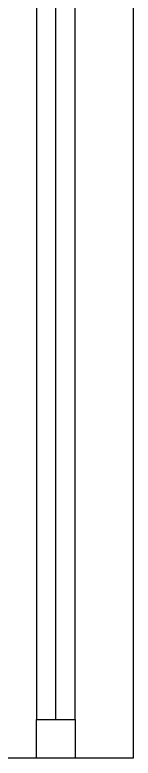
# Model space of a CAD drawing. Header units: metres. Extents: x -658 to -58, y -713 to -118.
# Drawn here: x -199.158 to -199.005, y -131.551 to -130.593 of the extents above; entities that cross this region are included whole.
import ezdxf

# ---------------------------------------------------------------- set-up
doc = ezdxf.new("R2010")
doc.units = ezdxf.units.M
doc.header["$LTSCALE"] = 100
doc.layers.add('plan', color=8, linetype='Continuous')

# ---------------------------------------------------------------- blocks, each defined once
blk = doc.blocks.new('*U101')
blk.add_line((2.95, 0), (0.05, 0))
for points in [[(2.95, -0.025), (2.95, 0.025), (0.05, 0.025), (0.05, -0.025)], [(2.95, 0.025), (3, 0.025), (3, -0.025), (2.95, -0.025)]]:
    blk.add_lwpolyline(points, close=True)
blk = doc.blocks.new('A$Cc2be8e3e')
at = {"layer": 'plan'}
for p, q in [((-10.8028, 19.90949), (-10.8028, 16.90949)), ((-10.8028, 16.90949), (-11.0028, 16.90949))]:
    blk.add_line(p, q, dxfattribs=at)
at = {"layer": 'plan', "rotation": 269.9999999999999}
blk.add_blockref('*U101', (-10.9028, 19.90949), dxfattribs=at)

msp = doc.modelspace()

# ---------------------------------------------------------------- block references
at = {"layer": 'plan'}
msp.add_blockref('A$Cc2be8e3e', (-188.20201, -148.46073), dxfattribs=at)

doc.saveas('drawing.dxf')
